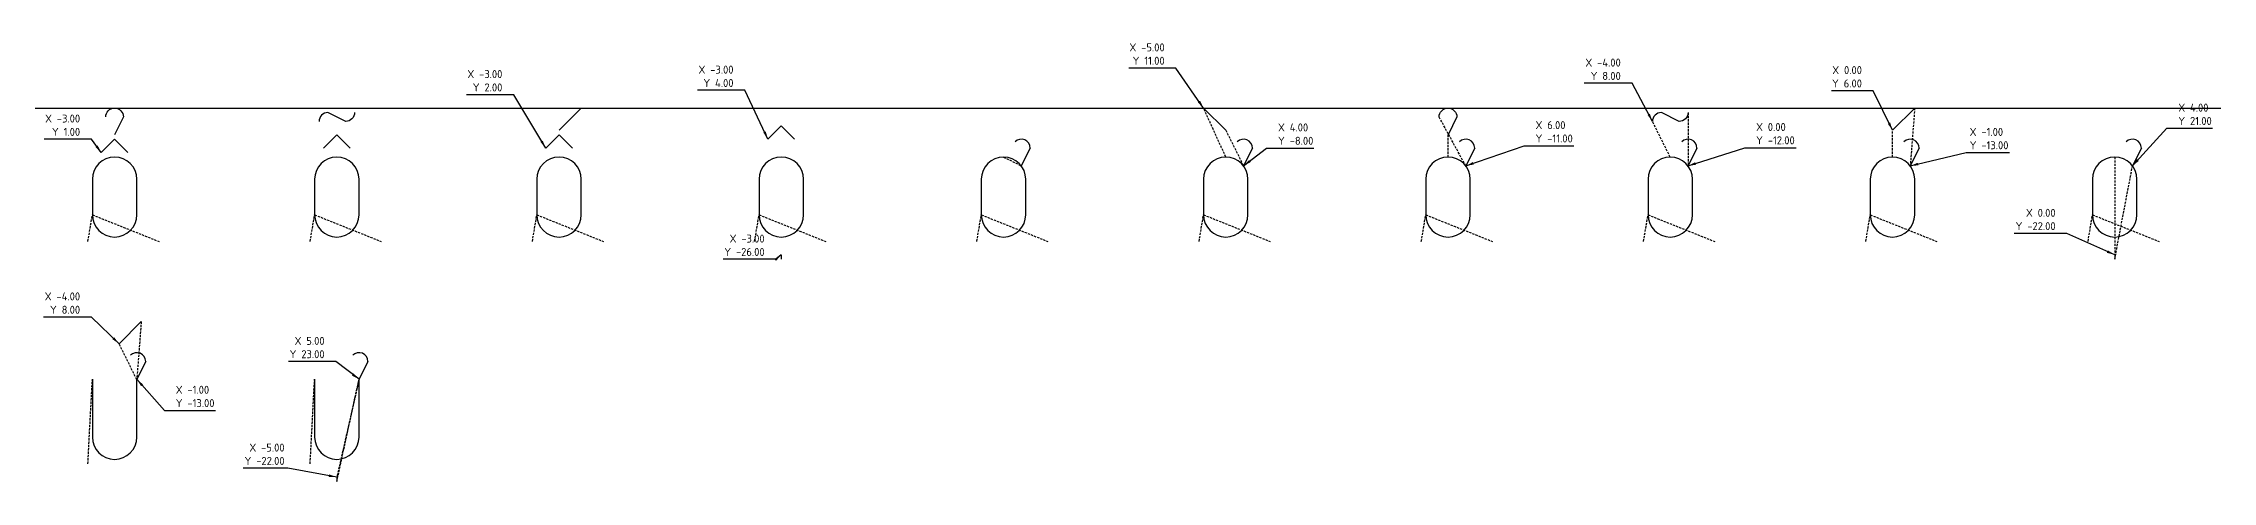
# Model space of a CAD drawing. Header units: millimetres. Extents: x -73 to 896, y -554 to 313.
# Drawn here: x 390 to 878, y -504 to -405.4 of the extents above; entities that cross this region are included whole.
import ezdxf

# ---------------------------------------------------------------- set-up
doc = ezdxf.new("R2010")
doc.units = ezdxf.units.MM
doc.linetypes.add('DASHED', pattern=[0.75, 0.5, -0.25])
doc.layers.add('7', color=7, linetype='DASHED')
doc.layers.add('TEKST-1.5mm', color=7, linetype='Continuous')
doc.styles.add('xiso', font='iso3098b.shx', dxfattribs={"bigfont": 'as_sym.shx'})
doc.dimstyles.new('xStandard', dxfattribs={"dimtxt": 1.8, "dimasz": 1.8, "dimexe": 0.5, "dimexo": 0.55, "dimgap": 0.75, "dimtad": 1, "dimdec": 0, "dimlfac": 1000, "dimzin": 3, "dimdsep": 46, "dimtxsty": 'xiso', "dimcen": 0.25, "dimdle": 0.0625, "dimclrd": 1, "dimclre": 1, "dimclrt": 7, "dimadec": 0, "dimazin": 0, "dimtfac": 1, "dimtofl": 0, "dimtmove": 2, "dimatfit": 3, "dimfxl": 1, "dimtolj": 1, "dimtzin": 0, "dimarcsym": 0})

msp = doc.modelspace()

# ---------------------------------------------------------------- linework, layer by layer
at = {"layer": '7'}
for p, q in [((656, -431), (651, -420)), ((710, -433), (704, -422)), ((756, -431), (752, -423)), ((760, -421), (760, -433)), ((811, -420), (810, -433)), ((656, -425), (660, -433)), ((706, -431), (706, -426)), ((806, -431), (806, -425)), ((606, -431), (610, -433)), ((856, -431), (856, -453)), ((856, -454), (860, -433)), ((400, -450), (401, -444)), ((401, -444), (416, -450)), ((450, -450), (451, -444)), ((451, -444), (466, -450)), ((500, -450), (501, -444)), ((501, -444), (516, -450)), ((550, -450), (551, -444)), ((551, -444), (566, -450)), ((600, -450), (601, -444)), ((601, -444), (616, -450)), ((650, -450), (651, -444)), ((651, -444), (666, -450)), ((700, -450), (701, -444)), ((701, -444), (716, -450)), ((750, -450), (751, -444)), ((751, -444), (766, -450)), ((800, -450), (801, -444)), ((801, -444), (816, -450)), ((850, -450), (851, -444)), ((851, -444), (866, -450)), ((412, -468), (411, -481)), ((411, -481), (407, -473)), ((400, -500), (401, -481)), ((450, -500), (451, -481)), ((461, -481), (456, -503)), ((456, -504), (461, -481))]:
    msp.add_line(p, q, dxfattribs=at)
at = {"layer": 'TEKST-1.5mm'}
for p, q in [((506, -425), (511, -420)), ((656, -425), (651, -420)), ((806, -425), (811, -420)), ((612, -429), (610, -433)), ((662, -429), (660, -433)), ((712, -429), (710, -433)), ((762, -429), (760, -433)), ((812, -429), (810, -433)), ((862, -429), (860, -433)), ((401, -436), (401, -444)), ((411, -444), (411, -436)), ((451, -436), (451, -444)), ((461, -444), (461, -436)), ((501, -436), (501, -444)), ((511, -444), (511, -436)), ((551, -436), (551, -444)), ((561, -444), (561, -436)), ((601, -436), (601, -444)), ((611, -444), (611, -436)), ((651, -436), (651, -444)), ((661, -444), (661, -436)), ((701, -436), (701, -444)), ((711, -444), (711, -436)), ((751, -436), (751, -444)), ((761, -444), (761, -436)), ((801, -436), (801, -444)), ((811, -444), (811, -436)), ((851, -436), (851, -444)), ((861, -444), (861, -436)), ((556, -453), (556, -454)), ((856, -453), (856, -454)), ((407, -473), (412, -468)), ((413, -477), (411, -481)), ((463, -477), (461, -481)), ((401, -481), (401, -494)), ((411, -494), (411, -481)), ((451, -481), (451, -494)), ((461, -494), (461, -481)), ((456, -503), (456, -504))]:
    msp.add_line(p, q, dxfattribs=at)
msp.add_xline((351, -420), (1, 0), dxfattribs=at)
for points in [[(404, -422, -1), (408, -422), (406, -426)], [(460, -421, -0.414214), (458, -423), (454, -421, 0.414214), (452, -423)], [(704, -422, -1), (708, -422), (706, -426)], [(760, -421, -0.414214), (758, -423), (754, -421, 0.414214), (752, -423)]]:
    msp.add_lwpolyline(points, format="xyb", dxfattribs=at)
for points in [[(553, -427), (556, -424), (559, -427)], [(409, -430), (406, -427), (403, -430)], [(459, -429), (456, -426), (453, -429)], [(509, -429), (506, -426), (503, -429)]]:
    msp.add_lwpolyline(points, dxfattribs=at)
for centre, radius, start, end in [((610, -429), 2, 0, 135), ((660, -429), 2, 0, 135), ((710, -429), 2, 0, 135), ((760, -429), 2, 0, 135), ((810, -429), 2, 0, 135), ((860, -429), 2, 0, 135), ((406, -436), 5, 0, 180), ((456, -436), 5, 0, 180), ((506, -436), 5, 0, 180), ((556, -436), 5, 0, 180), ((606, -436), 5, 0, 180), ((656, -436), 5, 0, 180), ((706, -436), 5, 0, 180), ((756, -436), 5, 0, 180), ((806, -436), 5, 0, 180), ((856, -436), 5, 0, 180), ((406, -444), 5, 180, 0), ((456, -444), 5, 180, 0), ((506, -444), 5, 180, 0), ((556, -444), 5, 180, 0), ((606, -444), 5, 180, 0), ((656, -444), 5, 180, 0), ((706, -444), 5, 180, 0), ((756, -444), 5, 180, 0), ((806, -444), 5, 180, 0), ((856, -444), 5, 180, 0), ((411, -477), 2, 0, 135), ((461, -477), 2, 0, 135), ((406, -494), 5, 180, 0), ((456, -494), 5, 180, 0)]:
    msp.add_arc(centre, radius, start, end, dxfattribs=at)

# ---------------------------------------------------------------- texts
at = {"layer": 'TEKST-1.5mm', "color": 7, "char_height": 1.8, "style": 'xiso'}
for s, insert, attachment_point in [('\\A1;X -5.00\\PY 11.00', (642.25, -410.25), 9), ('\\A1;X -4.00\\PY 8.00', (744.87, -413.67), 9), ('\\A1;X -3.00\\PY 2.00', (493.25, -416.25), 9), ('\\A1;X -3.00\\PY 4.00', (545.25, -415.25), 9), ('\\A1;X 0.00\\PY 6.00', (799.13, -415.36), 9), ('\\A1;X 4.00\\PY 21.00', (870.3, -423.8), 7), ('\\A1;X -3.00\\PY 1.00', (398.25, -426.25), 9), ('\\A1;X 4.00\\PY -8.00', (667.75, -428.25), 7), ('\\A1;X 6.00\\PY -11.00', (725.69, -427.73), 7), ('\\A1;X 0.00\\PY -12.00', (775.31, -428.15), 7), ('\\A1;X -1.00\\PY -13.00', (823.36, -429.26), 7), ('\\A1;X 0.00\\PY -22.00', (842.7, -447.45), 9), ('\\A1;X -3.00\\PY -26.00', (552.25, -453.25), 9), ('\\A1;X -4.00\\PY 8.00', (398.25, -466.25), 9), ('\\A1;X 5.00\\PY 23.00', (453.25, -476.25), 9), ('\\A1;X -1.00\\PY -13.00', (419.75, -487.25), 7), ('\\A1;X -5.00\\PY -22.00', (444.25, -500.25), 9)]:
    msp.add_mtext(s, dxfattribs=dict(at, insert=insert, attachment_point=attachment_point))

# ---------------------------------------------------------------- leaders
at = {"layer": 'TEKST-1.5mm', "annotation_type": 0, "has_hookline": 1}
for points, hookline_direction, text_width in [([(651, -420), (644.8, -411), (643, -411)], 1, 8.09), ([(752, -423), (747.42, -414.42), (745.62, -414.42)], 1, 8.27), ([(503, -429), (495.8, -417), (494, -417)], 1, 8.09), ([(553, -427), (547.8, -416), (546, -416)], 1, 8.09), ([(806, -425), (801.68, -416.11), (799.88, -416.11)], 1, 6.83), ([(860, -433), (867.75, -424.55), (869.55, -424.55)], 0, 7.73), ([(403, -430), (400.8, -427), (399, -427)], 1, 8.09), ([(660, -433), (665.2, -429), (667, -429)], 0, 8.09), ([(710, -433), (723.14, -428.48), (724.94, -428.48)], 0, 8.63), ([(760, -433), (772.76, -428.9), (774.56, -428.9)], 0, 8.99), ([(810, -433), (822.61, -430.01)], 0, 8.99), ([(856, -453), (845.25, -448.2), (843.45, -448.2)], 1, 9.35), ([(556, -453), (554.8, -454), (553, -454)], 1, 9.35), ([(407, -473), (400.8, -467), (399, -467)], 1, 8.27), ([(461, -481), (455.8, -477), (454, -477)], 1, 8.09), ([(411, -481), (417.2, -488), (419, -488)], 0, 8.99), ([(456, -503), (445, -501)], 1, 9.35)]:
    msp.add_leader(points, dimstyle='xStandard', dxfattribs=dict(at, hookline_direction=hookline_direction, text_width=text_width))

doc.saveas('drawing.dxf')
